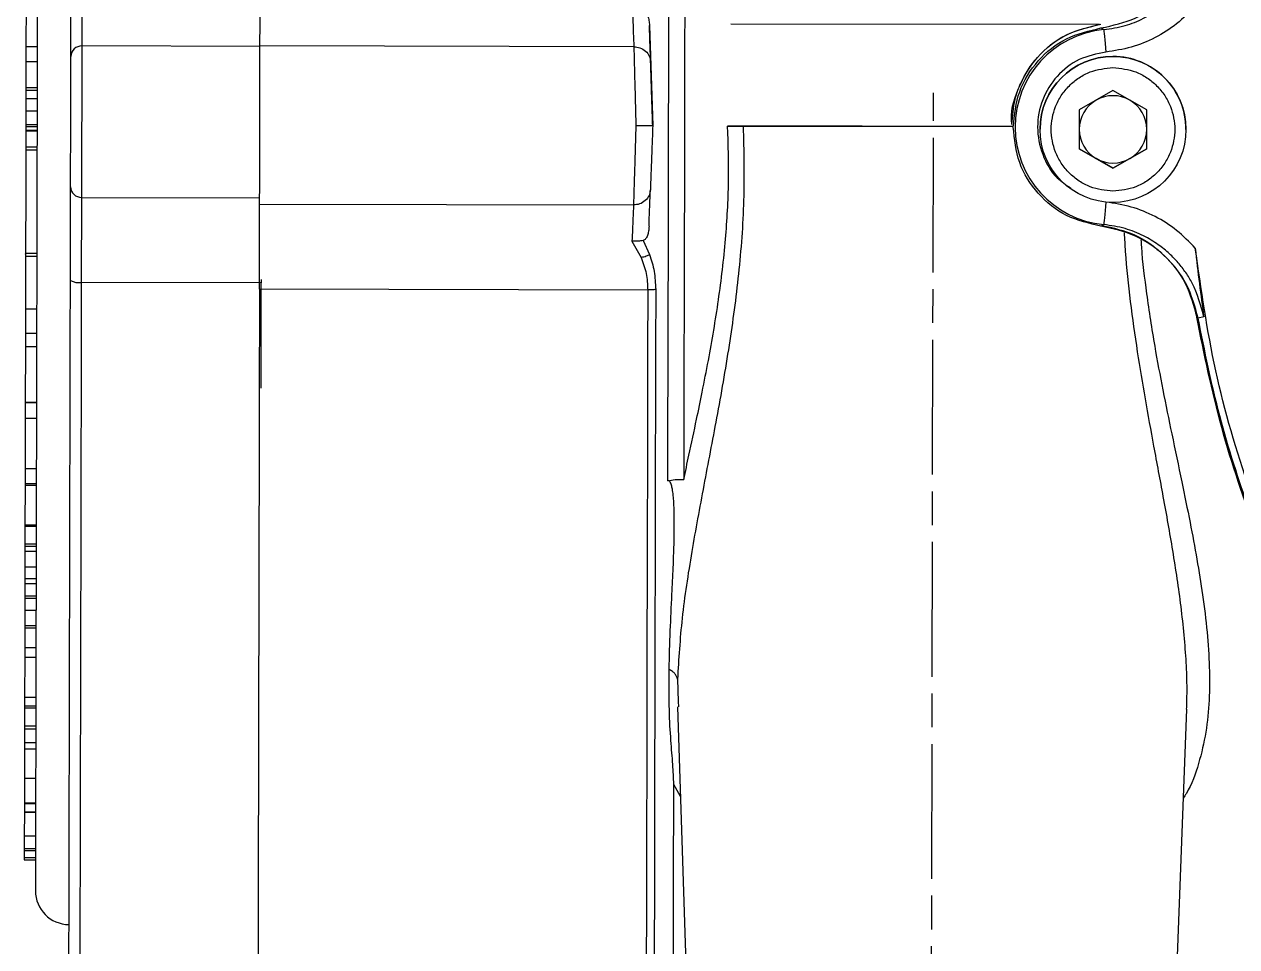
# Model space of a CAD drawing. Header units: millimetres. Extents: x 2180 to 4616, y 795 to 2518.
# Drawn here: x 2569.8 to 2677.8, y 2137.7 to 2219.9 of the extents above; entities that cross this region are included whole.
import ezdxf

# ---------------------------------------------------------------- set-up
doc = ezdxf.new("R2010")
doc.units = ezdxf.units.MM
doc.linetypes.add('AM_ISO08W050', pattern=[18, 12, -1.5, 3, -1.5])
doc.layers.add('AM_7', color=4, linetype='AM_ISO08W050', lineweight=25)

msp = doc.modelspace()

# ---------------------------------------------------------------- linework, layer by layer
at = {"color": 7, "linetype": 'Continuous', "lineweight": 25}
for p, q in [((2574.915, 2217.933), (2574.931, 2225.505)), ((2569.923, 2221.623), (2569.915, 2217.883)), ((2625.45, 2219.764), (2625.743, 2210.819)), ((2665.533, 2219.835), (2632.71, 2219.88)), ((2665.672, 2219.537), (2665.922, 2219.388)), ((2569.915, 2217.883), (2569.912, 2216.554)), ((2569.915, 2217.883), (2570.915, 2217.881)), ((2574.886, 2204.452), (2574.915, 2217.933)), ((2590.758, 2217.899), (2574.915, 2217.933)), ((2624.06, 2217.87), (2590.758, 2217.942)), ((2569.912, 2216.293), (2569.91, 2215.657)), ((2569.912, 2216.554), (2570.912, 2216.552)), ((2569.912, 2216.554), (2569.912, 2216.374)), ((2569.912, 2216.374), (2569.912, 2216.293)), ((2569.909, 2215.311), (2569.908, 2214.444)), ((2569.91, 2215.657), (2569.909, 2215.311)), ((2569.908, 2214.444), (2569.907, 2214.242)), ((2569.907, 2214.242), (2570.907, 2214.24)), ((2569.907, 2214.242), (2569.907, 2214.011)), ((2569.905, 2213.403), (2569.903, 2212.151)), ((2569.907, 2214.011), (2569.905, 2213.403)), ((2569.905, 2213.26), (2570.905, 2213.258)), ((2569.907, 2214.011), (2570.907, 2214.009)), ((2666.742, 2213.97), (2663.742, 2212.238)), ((2669.742, 2212.238), (2666.742, 2213.97)), ((2569.903, 2212.151), (2569.9, 2210.938)), ((2569.903, 2212.151), (2570.903, 2212.149)), ((2663.742, 2212.238), (2663.742, 2208.774)), ((2669.742, 2208.774), (2669.742, 2212.238)), ((2569.9, 2210.938), (2570.9, 2210.936)), ((2657.743, 2210.946), (2657.743, 2210.946)), ((2569.899, 2210.448), (2570.899, 2210.445)), ((2569.899, 2210.448), (2569.899, 2210.39)), ((2569.899, 2210.39), (2570.899, 2210.388)), ((2569.9, 2210.764), (2570.9, 2210.762)), ((2625.743, 2210.819), (2625.743, 2210.819)), ((2632.415, 2210.805), (2657.86, 2210.75)), ((2660.242, 2210.513), (2660.242, 2210.513)), ((2660.302, 2210.513), (2660.302, 2210.513)), ((2673.242, 2210.499), (2673.242, 2210.499)), ((2569.896, 2208.958), (2569.895, 2208.682)), ((2569.896, 2208.958), (2570.896, 2208.956)), ((2663.742, 2208.774), (2666.742, 2207.042)), ((2665.242, 2207.908), (2663.742, 2208.774)), ((2666.742, 2207.042), (2669.742, 2208.774)), ((2669.742, 2208.774), (2668.242, 2207.908)), ((2569.895, 2208.682), (2569.868, 2195.953)), ((2569.895, 2208.682), (2570.895, 2208.68)), ((2666.742, 2207.042), (2665.242, 2207.908)), ((2668.242, 2207.908), (2666.742, 2207.042)), ((2666.742, 2207.042), (2666.742, 2207.042)), ((2574.87, 2196.88), (2574.886, 2204.452)), ((2574.886, 2204.452), (2590.729, 2204.419)), ((2590.728, 2203.846), (2624.03, 2203.775)), ((2665.672, 2201.886), (2665.922, 2202.035)), ((2623.894, 2200.552), (2624.718, 2199.094)), ((2624.886, 2200.614), (2625.465, 2199.358)), ((2569.875, 2199.219), (2570.875, 2199.217)), ((2570.876, 2199.439), (2569.876, 2199.442)), ((2590.87, 2196.846), (2574.87, 2196.88)), ((2590.85, 2187.46), (2590.87, 2196.846)), ((2590.871, 2197.133), (2590.87, 2196.846)), ((2625.297, 2196.202), (2590.712, 2196.276)), ((2569.865, 2194.532), (2569.86, 2192.357)), ((2569.865, 2194.532), (2570.865, 2194.53)), ((2674.84, 2193.803), (2674.323, 2193.684)), ((2569.86, 2192.357), (2569.858, 2191.166)), ((2569.86, 2192.357), (2570.86, 2192.355)), ((2569.858, 2191.166), (2569.847, 2186.206)), ((2569.858, 2191.166), (2570.858, 2191.164)), ((2569.847, 2186.173), (2569.844, 2184.784)), ((2569.847, 2186.206), (2570.847, 2186.203)), ((2569.847, 2186.206), (2569.847, 2186.173)), ((2569.847, 2186.173), (2570.847, 2186.171)), ((2569.844, 2184.784), (2569.835, 2180.3)), ((2569.844, 2184.784), (2570.844, 2184.782)), ((2569.835, 2180.3), (2569.832, 2178.985)), ((2569.835, 2180.3), (2570.835, 2180.298)), ((2569.831, 2178.824), (2569.824, 2175.279)), ((2569.832, 2178.985), (2569.831, 2178.824)), ((2569.831, 2178.824), (2570.831, 2178.821)), ((2569.832, 2178.985), (2570.832, 2178.983)), ((2569.824, 2175.279), (2570.824, 2175.277)), ((2569.824, 2175.279), (2569.824, 2175.177)), ((2569.824, 2175.279), (2569.824, 2175.177)), ((2569.824, 2175.177), (2569.82, 2173.611)), ((2569.824, 2175.177), (2570.824, 2175.175)), ((2569.82, 2173.602), (2569.817, 2172.265)), ((2569.82, 2173.611), (2570.82, 2173.609)), ((2569.82, 2173.383), (2570.82, 2173.381)), ((2569.817, 2172.265), (2569.815, 2171.214)), ((2569.819, 2172.958), (2570.819, 2172.955)), ((2569.816, 2171.559), (2570.816, 2171.557)), ((2569.813, 2170.077), (2569.81, 2168.963)), ((2569.813, 2170.077), (2570.813, 2170.074)), ((2569.814, 2170.525), (2570.814, 2170.523)), ((2569.81, 2168.963), (2570.81, 2168.961)), ((2569.81, 2168.963), (2569.81, 2168.749)), ((2569.808, 2167.684), (2569.805, 2166.339)), ((2569.81, 2168.749), (2569.808, 2167.684)), ((2569.808, 2167.684), (2570.808, 2167.682)), ((2569.81, 2168.749), (2570.81, 2168.747)), ((2569.804, 2166.126), (2569.801, 2164.375)), ((2569.805, 2166.339), (2569.804, 2166.126)), ((2569.804, 2166.126), (2570.804, 2166.123)), ((2569.805, 2166.339), (2570.805, 2166.337)), ((2569.799, 2163.515), (2569.791, 2159.938)), ((2569.801, 2164.375), (2569.799, 2163.515)), ((2569.799, 2163.515), (2570.799, 2163.513)), ((2569.801, 2164.375), (2570.801, 2164.372)), ((2627.948, 2161.541), (2628.02, 2159.57)), ((2569.791, 2159.938), (2569.789, 2159.175)), ((2569.789, 2159.175), (2570.789, 2159.173)), ((2569.789, 2159.175), (2569.789, 2158.992)), ((2569.791, 2159.938), (2570.791, 2159.935)), ((2627.947, 2159.081), (2629.529, 2110.811)), ((2628.02, 2159.57), (2628.038, 2159.084)), ((2673.303, 2158.886), (2673.307, 2159.058)), ((2569.789, 2158.992), (2569.786, 2157.382)), ((2569.789, 2158.992), (2570.789, 2158.99)), ((2671.529, 2110.721), (2673.314, 2158.886)), ((2569.785, 2157.127), (2569.783, 2155.906)), ((2569.786, 2157.382), (2569.785, 2157.127)), ((2569.785, 2157.127), (2570.785, 2157.125)), ((2569.786, 2157.382), (2570.786, 2157.379)), ((2569.783, 2155.906), (2569.781, 2155.339)), ((2569.783, 2155.906), (2570.782, 2155.904)), ((2569.781, 2155.339), (2569.776, 2152.736)), ((2569.781, 2155.339), (2570.781, 2155.337)), ((2569.776, 2152.736), (2569.771, 2150.542)), ((2569.776, 2152.736), (2570.776, 2152.734)), ((2628.208, 2151.108), (2627.618, 2152.167)), ((2569.771, 2150.475), (2569.769, 2149.735)), ((2569.771, 2150.542), (2570.771, 2150.54)), ((2569.771, 2150.542), (2569.771, 2150.475)), ((2569.771, 2150.475), (2570.771, 2150.473)), ((2569.769, 2149.691), (2569.765, 2147.595)), ((2569.769, 2149.735), (2569.769, 2149.691)), ((2569.769, 2149.735), (2570.769, 2149.733)), ((2569.769, 2149.691), (2570.769, 2149.689)), ((2569.765, 2147.595), (2569.762, 2146.46)), ((2569.765, 2147.595), (2570.765, 2147.593)), ((2569.762, 2146.289), (2569.761, 2145.674)), ((2569.762, 2146.46), (2570.762, 2146.458)), ((2569.762, 2146.46), (2569.762, 2146.289)), ((2569.762, 2146.289), (2570.762, 2146.286)), ((2569.761, 2145.674), (2569.76, 2145.452)), ((2569.76, 2145.452), (2570.76, 2145.45)), ((2569.761, 2145.674), (2570.761, 2145.672))]:
    msp.add_line(p, q, dxfattribs=at)
at = {"color": 7, "linetype": 'Continuous', "lineweight": 25, "flags": 128}
for points in [[(2628.596, 2222.227), (2628.584, 2216.779), (2628.572, 2211.301), (2628.561, 2205.82), (2628.549, 2200.364), (2628.537, 2194.96), (2628.526, 2189.634), (2628.515, 2184.413), (2628.504, 2179.322)], [(2627.089, 2179.209), (2627.1, 2184.144), (2627.111, 2189.202), (2627.122, 2194.358), (2627.133, 2199.589), (2627.144, 2204.872), (2627.156, 2210.182), (2627.167, 2215.495), (2627.178, 2220.787)], [(2665.922, 2219.388), (2665.927, 2219.344), (2665.938, 2219.227), (2665.955, 2219.041), (2665.979, 2218.793), (2666.007, 2218.493), (2666.039, 2218.151), (2666.074, 2217.781), (2666.111, 2217.397)], [(2666.111, 2204.026), (2666.074, 2203.642), (2666.039, 2203.272), (2666.007, 2202.93), (2665.979, 2202.63), (2665.955, 2202.382), (2665.938, 2202.196), (2665.927, 2202.079), (2665.922, 2202.035)], [(2574.732, 2132.484), (2574.735, 2133.624), (2574.738, 2135.115), (2574.742, 2136.951), (2574.747, 2139.122), (2574.752, 2141.62), (2574.758, 2144.432), (2574.765, 2147.547), (2574.772, 2150.949), (2574.78, 2154.624), (2574.788, 2158.555), (2574.797, 2162.725), (2574.806, 2167.113), (2574.816, 2171.701), (2574.826, 2176.468), (2574.837, 2181.392), (2574.848, 2186.45), (2574.859, 2191.621), (2574.87, 2196.88)], [(2625.297, 2196.202), (2625.286, 2190.743), (2625.274, 2185.382), (2625.263, 2180.145), (2625.252, 2175.057), (2625.242, 2170.145), (2625.232, 2165.432), (2625.222, 2160.94), (2625.213, 2156.692), (2625.204, 2152.709), (2625.196, 2149.009), (2625.189, 2145.612), (2625.183, 2142.533), (2625.177, 2139.789), (2625.172, 2137.391), (2625.167, 2135.352), (2625.164, 2133.682), (2625.161, 2132.389)], [(2626.005, 2196.254), (2625.993, 2191.023), (2625.982, 2185.88), (2625.972, 2180.851), (2625.961, 2175.957), (2625.951, 2171.22), (2625.941, 2166.662), (2625.932, 2162.304), (2625.923, 2158.165), (2625.915, 2154.264), (2625.907, 2150.619), (2625.9, 2147.245), (2625.893, 2144.159), (2625.887, 2141.374), (2625.882, 2138.902), (2625.877, 2136.756), (2625.873, 2134.944), (2625.87, 2133.475)]]:
    msp.add_lwpolyline(points, dxfattribs=at)
at = {"color": 7, "linetype": 'Continuous', "lineweight": 25}
msp.add_circle((2666.742, 2210.506), 6.5, dxfattribs=at)
for centre, radius, start, end in [((2666.743, 2210.712), 8.715, 95.40246, 264.59754), ((2574.882, 2216.964), 0.97, 88.05077, 177.92611), ((2666.742, 2210.506), 6.5, 90, 179.93876), ((2666.742, 2210.506), 6.5, 359.93876, 90), ((2666.742, 2210.506), 3, 120, 180), ((2666.742, 2210.506), 3, 60, 120), ((2666.742, 2210.506), 3, 0, 60), ((2666.742, 2210.506), 3, 180, 240), ((2666.742, 2210.506), 3, 300, 0), ((2666.742, 2210.506), 3, 240, 300), ((2574.857, 2205.422), 0.97, 181.82891, 271.70426), ((2574.631, 2198.412), 1.551, 240.61194, 278.85648), ((2573.754, 2142.695), 3, 179.87751, 269.87751)]:
    msp.add_arc(centre, radius, start, end, dxfattribs=at)
for points, knots in [([(2571.047, 2279.701), (2571.047, 2279.646), (2571.047, 2279.536), (2571.045, 2278.626), (2571.042, 2277.141), (2571.037, 2274.967), (2571.031, 2272.136), (2571.023, 2268.622), (2571.015, 2264.468), (2571.004, 2259.724), (2570.993, 2254.463), (2570.981, 2248.771), (2570.968, 2242.749), (2570.955, 2236.525), (2570.941, 2230.16), (2570.928, 2223.807), (2570.914, 2217.469), (2570.905, 2213.29), (2570.901, 2211.201)], [0, 0, 0, 0, 0.058246, 0.11649693, 0.17824009, 0.23998813, 0.30380301, 0.36862551, 0.4341376, 0.5, 0.56586239, 0.63137448, 0.69619698, 0.76001186, 0.82175502, 0.88350306, 0.9417503, 1, 1, 1, 1]), ([(2665.672, 2219.537), (2666.718, 2219.764), (2668.806, 2220.216), (2671.455, 2222.095), (2673.476, 2224.639), (2674.041, 2226.705), (2674.323, 2227.74)], [0, 0, 0, 0, 0.25006523, 0.49944561, 0.74938637, 1, 1, 1, 1]), ([(2665.922, 2219.388), (2666.563, 2219.485), (2667.787, 2219.669), (2669.266, 2220.271), (2670.355, 2220.886), (2671.121, 2221.428), (2672.409, 2222.523), (2673.988, 2224.482), (2674.56, 2226.589), (2674.84, 2227.62)], [0, 0, 0, 0, 0.1490589, 0.284486, 0.365253, 0.4374072, 0.5004523, 0.7554674, 1, 1, 1, 1]), ([(2573.913, 2216.999), (2573.914, 2217.39), (2573.916, 2218.185), (2573.92, 2220.175), (2573.925, 2222.589), (2573.929, 2224.425), (2573.931, 2225.328)], [0, 0, 0, 0, 0.2457963, 0.5, 0.7542037, 1, 1, 1, 1]), ([(2623.938, 2221.094), (2623.965, 2220.379), (2624.017, 2218.996), (2624.046, 2218.237), (2624.06, 2217.87)], [0, 0, 0, 0, 0.5167256, 1, 1, 1, 1]), ([(2624.929, 2221.027), (2624.97, 2221.015), (2625.051, 2220.99), (2625.159, 2220.889), (2625.248, 2220.753), (2625.344, 2220.528), (2625.423, 2220.192), (2625.44, 2219.912), (2625.45, 2219.764)], [0, 0, 0, 0, 0.1116726, 0.2224733, 0.3337517, 0.4562523, 0.7126739, 1, 1, 1, 1]), ([(2674.069, 2221.501), (2673.535, 2220.948), (2672.471, 2219.847), (2670.514, 2218.627), (2668.385, 2217.741), (2666.87, 2217.512), (2666.111, 2217.397)], [0, 0, 0, 0, 0.250755, 0.4999887, 0.7492331, 1, 1, 1, 1]), ([(2625.556, 2216.51), (2625.544, 2216.895), (2625.518, 2217.676), (2625.473, 2219.061), (2625.45, 2219.764)], [0, 0, 0, 0, 0.4921548, 1, 1, 1, 1]), ([(2657.745, 2210.946), (2657.744, 2210.949), (2657.551, 2212.014), (2658.236, 2214.223), (2659.838, 2217.021), (2662.464, 2219.132), (2664.585, 2219.623), (2665.646, 2219.869)], [0, 0, 0, 0, 0.0007305, 0.2505479, 0.5003652, 0.7501826, 1, 1, 1, 1]), ([(2657.743, 2210.955), (2657.797, 2211.701), (2657.889, 2212.956), (2658.626, 2215.008), (2660.01, 2217.158), (2662.491, 2219.149), (2664.616, 2219.634), (2665.646, 2219.869)], [0, 0, 0, 0, 0.17216565, 0.28957594, 0.50053694, 0.75812355, 1, 1, 1, 1]), ([(2624.06, 2217.871), (2624.245, 2217.852), (2624.629, 2217.814), (2625.127, 2217.501), (2625.477, 2217.044), (2625.53, 2216.683), (2625.556, 2216.51)], [0, 0, 0, 0, 0.2401532, 0.4994831, 0.7591014, 1, 1, 1, 1]), ([(2624.06, 2217.87), (2624.067, 2217.605), (2624.081, 2217.065), (2624.116, 2215.663), (2624.158, 2214.077), (2624.201, 2212.413), (2624.228, 2211.379), (2624.242, 2210.822)], [0, 0, 0, 0, 0.210699, 0.4283077, 0.6613624, 0.8175755, 1, 1, 1, 1]), ([(2666.111, 2217.397), (2665.296, 2217.231), (2663.668, 2216.898), (2661.662, 2215.323), (2660.337, 2213.195), (2659.869, 2210.705), (2660.35, 2208.253), (2661.449, 2206.3), (2662.564, 2205.557), (2662.989, 2205.273)], [0, 0, 0, 0, 0.1511127, 0.3022254, 0.453338, 0.6044507, 0.7555634, 0.9066761, 1, 1, 1, 1]), ([(2569.912, 2216.554), (2569.911, 2216.079), (2569.909, 2214.997), (2569.908, 2214.435), (2569.907, 2214.283), (2569.907, 2214.242)], [0, 0, 0, 0, 0.3643853, 0.8308514, 1, 1, 1, 1]), ([(2573.901, 2211.195), (2573.902, 2211.806), (2573.905, 2213.059), (2573.908, 2214.775), (2573.911, 2216.194), (2573.913, 2216.735), (2573.913, 2216.999)], [0, 0, 0, 0, 0.244178, 0.5, 0.755822, 1, 1, 1, 1]), ([(2625.743, 2210.819), (2625.723, 2211.435), (2625.682, 2212.667), (2625.627, 2214.338), (2625.582, 2215.723), (2625.565, 2216.247), (2625.556, 2216.51)], [0, 0, 0, 0, 0.2499144, 0.4998312, 0.749722, 1, 1, 1, 1]), ([(2666.742, 2205.006), (2666.051, 2205.08), (2664.986, 2205.193), (2663.706, 2205.879), (2662.826, 2206.588), (2662.111, 2207.469), (2661.447, 2208.75), (2661.11, 2210.506), (2661.447, 2212.262), (2662.111, 2213.543), (2662.826, 2214.424), (2663.706, 2215.134), (2664.986, 2215.82), (2666.051, 2215.933), (2666.742, 2216.006)], [0, 0, 0, 0, 0.1197284, 0.1841803, 0.25, 0.3158197, 0.3802716, 0.5, 0.6197284, 0.6841803, 0.75, 0.8158197, 0.8802716, 1, 1, 1, 1]), ([(2666.742, 2216.006), (2667.434, 2215.933), (2668.499, 2215.82), (2669.779, 2215.134), (2670.659, 2214.424), (2671.374, 2213.543), (2672.038, 2212.262), (2672.375, 2210.506), (2672.038, 2208.75), (2671.374, 2207.469), (2670.659, 2206.588), (2669.779, 2205.879), (2668.499, 2205.193), (2667.434, 2205.08), (2666.742, 2205.006)], [0, 0, 0, 0, 0.1197284, 0.1841803, 0.25, 0.3158197, 0.3802716, 0.5, 0.6197284, 0.6841803, 0.75, 0.8158197, 0.8802716, 1, 1, 1, 1]), ([(2569.907, 2214.011), (2569.907, 2213.984), (2569.907, 2213.928), (2569.906, 2213.778), (2569.906, 2213.569), (2569.905, 2213.389), (2569.905, 2213.282), (2569.905, 2213.26)], [0, 0, 0, 0, 0.2821351, 0.5661087, 0.7576061, 0.9501635, 1, 1, 1, 1]), ([(2569.9, 2210.888), (2569.9, 2210.823), (2569.899, 2210.615), (2569.899, 2210.516), (2569.899, 2210.448)], [0, 0, 0, 0, 0.30921114, 1, 1, 1, 1]), ([(2569.9, 2210.938), (2569.9, 2210.934), (2569.9, 2210.927), (2569.9, 2210.869), (2569.9, 2210.799), (2569.9, 2210.764)], [0, 0, 0, 0, 0.35685995, 0.67713998, 1, 1, 1, 1]), ([(2570.901, 2211.201), (2570.896, 2209.112), (2570.887, 2204.934), (2570.874, 2198.595), (2570.86, 2192.243), (2570.847, 2185.877), (2570.833, 2179.654), (2570.82, 2173.631), (2570.808, 2167.939), (2570.797, 2162.678), (2570.787, 2157.935), (2570.778, 2153.781), (2570.77, 2150.267), (2570.764, 2147.436), (2570.76, 2145.262), (2570.757, 2143.776), (2570.755, 2142.866), (2570.754, 2142.756), (2570.754, 2142.701)], [0, 0, 0, 0, 0.05824723, 0.11649692, 0.17824009, 0.23998812, 0.30380301, 0.36862551, 0.43413759, 0.5, 0.5658624, 0.63137448, 0.69619698, 0.76001187, 0.82175503, 0.88350307, 0.94174906, 1, 1, 1, 1]), ([(2573.888, 2205.391), (2573.889, 2205.655), (2573.89, 2206.196), (2573.893, 2207.614), (2573.897, 2209.331), (2573.899, 2210.583), (2573.901, 2211.195)], [0, 0, 0, 0, 0.244178, 0.5, 0.755822, 1, 1, 1, 1]), ([(2569.899, 2210.389), (2569.898, 2209.986), (2569.897, 2209.296), (2569.896, 2209.058), (2569.896, 2208.958)], [0, 0, 0, 0, 0.58376, 1, 1, 1, 1]), ([(2624.242, 2210.822), (2624.225, 2210.265), (2624.194, 2209.231), (2624.144, 2207.566), (2624.095, 2205.98), (2624.054, 2204.579), (2624.038, 2204.04), (2624.03, 2203.775)], [0, 0, 0, 0, 0.1824675, 0.3387374, 0.5719456, 0.7894595, 1, 1, 1, 1]), ([(2625.743, 2210.819), (2625.73, 2210.819), (2625.701, 2210.819), (2625.481, 2210.82), (2625.194, 2210.821), (2624.91, 2210.823), (2624.586, 2210.823), (2624.356, 2210.823), (2624.242, 2210.822)], [0, 0, 0, 0, 0.18848, 0.4272136, 0.5636211, 0.7073559, 0.8543277, 1, 1, 1, 1]), ([(2625.743, 2210.819), (2625.72, 2210.201), (2625.674, 2208.972), (2625.613, 2207.311), (2625.561, 2205.924), (2625.542, 2205.396), (2625.532, 2205.129)], [0, 0, 0, 0, 0.2507124, 0.4986063, 0.745722, 1, 1, 1, 1]), ([(2633.802, 2210.802), (2633.851, 2208.593), (2633.949, 2204.178), (2633.442, 2197.645), (2632.574, 2191.17), (2631.46, 2184.891), (2630.275, 2178.755), (2629.178, 2172.803), (2628.276, 2167.006), (2628.056, 2163.337), (2627.948, 2161.541)], [0, 0, 0, 0, 0.12502924, 0.2499672, 0.37284969, 0.50156063, 0.62399412, 0.74790032, 0.87659793, 1, 1, 1, 1]), ([(2628.504, 2179.322), (2628.659, 2180.045), (2629.039, 2181.818), (2629.595, 2184.417), (2630.178, 2187.231), (2630.695, 2189.868), (2631.184, 2192.604), (2631.748, 2196.189), (2632.266, 2200.597), (2632.565, 2205.786), (2632.464, 2209.154), (2632.415, 2210.805)], [0, 0, 0, 0, 0.0735541, 0.1803514, 0.2595907, 0.3508784, 0.4369274, 0.5223462, 0.6912899, 0.8487585, 1, 1, 1, 1]), ([(2633.802, 2210.802), (2633.629, 2210.802), (2633.341, 2210.803), (2632.851, 2210.804), (2632.56, 2210.804), (2632.415, 2210.805)], [0, 0, 0, 0, 0.4297583, 0.7147964, 1, 1, 1, 1]), ([(2657.86, 2210.75), (2657.042, 2210.752), (2654.742, 2210.757), (2652.31, 2210.762), (2650.743, 2210.766)], [0, 0, 0, 0, 0.35526271, 1, 1, 1, 1]), ([(2573.87, 2197.061), (2573.872, 2197.964), (2573.876, 2199.801), (2573.882, 2202.215), (2573.886, 2204.205), (2573.887, 2205), (2573.888, 2205.391)], [0, 0, 0, 0, 0.24579633, 0.5, 0.75420367, 1, 1, 1, 1]), ([(2625.532, 2205.129), (2625.505, 2204.956), (2625.45, 2204.595), (2625.098, 2204.139), (2624.599, 2203.829), (2624.215, 2203.792), (2624.03, 2203.775)], [0, 0, 0, 0, 0.2408964, 0.5005148, 0.7598458, 1, 1, 1, 1]), ([(2625.411, 2201.875), (2625.437, 2202.574), (2625.489, 2203.959), (2625.518, 2204.741), (2625.532, 2205.129)], [0, 0, 0, 0, 0.5043694, 1, 1, 1, 1]), ([(2624.03, 2203.775), (2624.014, 2203.408), (2623.982, 2202.649), (2623.924, 2201.266), (2623.894, 2200.552)], [0, 0, 0, 0, 0.4833289, 1, 1, 1, 1]), ([(2674.069, 2199.922), (2673.535, 2200.475), (2672.471, 2201.576), (2670.514, 2202.796), (2668.385, 2203.682), (2666.87, 2203.911), (2666.111, 2204.026)], [0, 0, 0, 0, 0.250755, 0.4999887, 0.7492331, 1, 1, 1, 1]), ([(2625.411, 2201.875), (2625.401, 2201.726), (2625.383, 2201.444), (2625.301, 2201.106), (2625.204, 2200.883), (2625.114, 2200.749), (2625.006, 2200.651), (2624.926, 2200.627), (2624.886, 2200.614)], [0, 0, 0, 0, 0.2899249, 0.5479671, 0.6695696, 0.7795481, 0.889482, 1, 1, 1, 1]), ([(2674.323, 2193.684), (2674.042, 2194.716), (2673.481, 2196.778), (2671.462, 2199.322), (2668.813, 2201.204), (2666.72, 2201.658), (2665.672, 2201.886)], [0, 0, 0, 0, 0.2500466, 0.4994486, 0.7493959, 1, 1, 1, 1]), ([(2665.788, 2201.955), (2666.766, 2201.736), (2668.784, 2201.284), (2671.359, 2199.424), (2673.365, 2196.884), (2673.921, 2194.826), (2674.199, 2193.797)], [0, 0, 0, 0, 0.2386895, 0.4924596, 0.7462298, 1, 1, 1, 1]), ([(2674.84, 2193.803), (2674.565, 2194.837), (2674.195, 2196.23), (2673.24, 2197.764), (2672.561, 2198.644), (2671.746, 2199.483), (2670.728, 2200.309), (2669.416, 2201.092), (2667.787, 2201.754), (2666.563, 2201.938), (2665.922, 2202.035)], [0, 0, 0, 0, 0.2442896, 0.329036, 0.4144898, 0.500125, 0.5979924, 0.7157703, 0.8510724, 1, 1, 1, 1]), ([(2673.307, 2159.058), (2673.323, 2159.588), (2673.361, 2160.882), (2673.278, 2163.023), (2673.095, 2165.478), (2672.728, 2168.779), (2672.113, 2172.873), (2671.26, 2177.65), (2670.412, 2182.168), (2669.625, 2186.472), (2668.904, 2190.769), (2668.298, 2195.142), (2667.906, 2198.681), (2667.798, 2200.727), (2667.769, 2201.281)], [0, 0, 0, 0, 0.0433409, 0.1057315, 0.1690542, 0.2334738, 0.3560005, 0.4712292, 0.5764178, 0.6730238, 0.7674205, 0.8671142, 0.9640265, 1, 1, 1, 1]), ([(2624.886, 2200.614), (2624.742, 2200.588), (2624.452, 2200.534), (2624.081, 2200.546), (2623.894, 2200.552)], [0, 0, 0, 0, 0.4935466, 1, 1, 1, 1]), ([(2669.228, 2200.665), (2669.241, 2200.457), (2669.34, 2198.844), (2669.741, 2195.672), (2670.393, 2191.418), (2671.179, 2187.26), (2672.004, 2183.23), (2672.837, 2179.298), (2673.597, 2175.585), (2674.229, 2172.226), (2674.756, 2168.964), (2675.148, 2165.755), (2675.356, 2162.625), (2675.339, 2159.648), (2675.06, 2156.767), (2674.4, 2153.987), (2673.71, 2152.037), (2673.107, 2151.091), (2673.02, 2150.955)], [0, 0, 0, 0, 0.0106831, 0.0830391, 0.1654713, 0.2356481, 0.3074556, 0.3870321, 0.4564613, 0.5207151, 0.5842217, 0.6523923, 0.7186099, 0.7834568, 0.8491663, 0.917494, 0.9880997, 1, 1, 1, 1]), ([(2569.875, 2199.219), (2569.875, 2199.033), (2569.874, 2198.736), (2569.872, 2197.944), (2569.871, 2197.091), (2569.868, 2196.042), (2569.866, 2195.164), (2569.865, 2194.64), (2569.865, 2194.532)], [0, 0, 0, 0, 0.2971115, 0.4738096, 0.6178895, 0.7619023, 0.9507985, 1, 1, 1, 1]), ([(2569.875, 2199.399), (2569.876, 2199.411), (2569.876, 2199.463), (2569.875, 2199.325), (2569.875, 2199.219)], [0, 0, 0, 0, 0.23224333, 1, 1, 1, 1]), ([(2625.465, 2199.358), (2625.369, 2199.304), (2625.217, 2199.219), (2624.949, 2199.134), (2624.796, 2199.108), (2624.718, 2199.094)], [0, 0, 0, 0, 0.454384, 0.7189542, 1, 1, 1, 1]), ([(2624.718, 2199.094), (2624.888, 2198.633), (2625.22, 2197.732), (2625.272, 2196.704), (2625.297, 2196.202)], [0, 0, 0, 0, 0.5115088, 1, 1, 1, 1]), ([(2625.465, 2199.358), (2625.621, 2198.87), (2625.933, 2197.895), (2625.981, 2196.801), (2626.005, 2196.254)], [0, 0, 0, 0, 0.5006519, 1, 1, 1, 1]), ([(2674.069, 2199.922), (2674.189, 2198.854), (2674.43, 2196.707), (2674.703, 2194.774), (2674.84, 2193.803)], [0, 0, 0, 0, 0.49755733, 1, 1, 1, 1]), ([(2573.735, 2133.47), (2573.736, 2133.996), (2573.738, 2135.058), (2573.743, 2137.597), (2573.75, 2140.866), (2573.759, 2144.929), (2573.769, 2149.741), (2573.781, 2155.233), (2573.794, 2161.327), (2573.808, 2167.93), (2573.823, 2174.909), (2573.839, 2182.151), (2573.854, 2189.528), (2573.865, 2194.565), (2573.87, 2197.061)], [0, 0, 0, 0, 0.07995876, 0.16137147, 0.24414236, 0.32889261, 0.41421659, 0.49999999, 0.58577836, 0.67110241, 0.75585763, 0.83862366, 0.92003884, 1, 1, 1, 1]), ([(2627.089, 2179.209), (2627.296, 2179.258), (2627.593, 2179.328), (2628.005, 2179.342), (2628.262, 2179.339), (2628.408, 2179.329), (2628.504, 2179.322)], [0, 0, 0, 0, 0.4995698, 0.7194287, 0.8167952, 1, 1, 1, 1]), ([(2627.204, 2162.412), (2627.234, 2163.554), (2627.29, 2165.718), (2627.446, 2168.794), (2627.567, 2171.366), (2627.641, 2173.398), (2627.674, 2175.158), (2627.659, 2176.643), (2627.597, 2177.741), (2627.506, 2178.426), (2627.431, 2178.777), (2627.351, 2179.006), (2627.276, 2179.141), (2627.201, 2179.205), (2627.137, 2179.219), (2627.105, 2179.212), (2627.089, 2179.209)], [0, 0, 0, 0, 0.213401, 0.4039718, 0.5420183, 0.6577816, 0.7501722, 0.8401378, 0.9096308, 0.9385991, 0.9617469, 0.9747371, 0.9850297, 0.9931081, 0.9966201, 1, 1, 1, 1]), ([(2569.82, 2173.572), (2569.82, 2173.579), (2569.82, 2173.601), (2569.82, 2173.401), (2569.819, 2173.143), (2569.819, 2173.001)], [0, 0, 0, 0, 0.1818352, 0.549382, 1, 1, 1, 1]), ([(2569.82, 2173.383), (2569.82, 2173.336), (2569.82, 2173.25), (2569.819, 2173.102), (2569.819, 2173.006), (2569.819, 2172.958)], [0, 0, 0, 0, 0.3795737, 0.6815332, 1, 1, 1, 1]), ([(2569.82, 2173.611), (2569.82, 2173.596), (2569.82, 2173.566), (2569.82, 2173.508), (2569.82, 2173.438), (2569.82, 2173.389), (2569.82, 2173.383)], [0, 0, 0, 0, 0.2520201, 0.5042319, 0.9403511, 1, 1, 1, 1]), ([(2569.819, 2173.001), (2569.819, 2172.75), (2569.818, 2172.333), (2569.816, 2171.554), (2569.814, 2170.802), (2569.813, 2170.34), (2569.813, 2170.077)], [0, 0, 0, 0, 0.31350513, 0.52095186, 0.72715375, 1, 1, 1, 1]), ([(2569.819, 2172.958), (2569.819, 2172.831), (2569.818, 2172.509), (2569.817, 2172.019), (2569.816, 2171.709), (2569.816, 2171.559)], [0, 0, 0, 0, 0.2516938, 0.63895425, 1, 1, 1, 1]), ([(2569.816, 2171.559), (2569.815, 2171.307), (2569.814, 2170.865), (2569.814, 2170.551), (2569.814, 2170.55), (2569.814, 2170.549)], [0, 0, 0, 0, 0.4389962, 0.7712172, 1, 1, 1, 1]), ([(2627.618, 2152.168), (2627.593, 2152.757), (2627.541, 2154.043), (2627.341, 2156.184), (2627.189, 2158.951), (2627.199, 2161.179), (2627.204, 2162.412)], [0, 0, 0, 0, 0.1881741, 0.4099933, 0.6735642, 1, 1, 1, 1]), ([(2627.948, 2161.541), (2627.929, 2161.622), (2627.89, 2161.786), (2627.731, 2162.021), (2627.507, 2162.237), (2627.304, 2162.354), (2627.204, 2162.412)], [0, 0, 0, 0, 0.2445592, 0.4961213, 0.7496829, 1, 1, 1, 1]), ([(2627.582, 2135.739), (2627.584, 2136.612), (2627.588, 2138.36), (2627.596, 2142.14), (2627.606, 2146.651), (2627.614, 2150.329), (2627.618, 2152.168)], [0, 0, 0, 0, 0.2500001, 0.5000002, 0.7500001, 1, 1, 1, 1])]:
    msp.add_open_spline(points, degree=3, knots=knots, dxfattribs=at)
for points in [[(2590.758, 2217.942), (2590.759, 2218.298), (2590.76, 2219.012), (2590.764, 2220.811), (2590.769, 2222.994), (2590.772, 2224.672), (2590.774, 2225.511)], [(2657.852, 2210.712), (2657.966, 2211.787), (2658.193, 2213.938), (2659.957, 2216.724), (2662.511, 2218.811), (2664.618, 2219.295), (2665.672, 2219.537)], [(2590.728, 2203.846), (2590.729, 2204.171), (2590.73, 2204.821), (2590.734, 2206.532), (2590.738, 2208.601), (2590.743, 2210.894), (2590.748, 2213.186), (2590.752, 2215.255), (2590.756, 2216.967), (2590.757, 2217.617), (2590.758, 2217.942)], [(2650.743, 2210.766), (2649.183, 2210.769), (2646.064, 2210.776), (2641.567, 2210.785), (2637.359, 2210.794), (2634.988, 2210.799), (2633.802, 2210.802)], [(2665.672, 2201.886), (2664.618, 2202.128), (2662.511, 2202.612), (2659.957, 2204.699), (2658.193, 2207.485), (2657.966, 2209.636), (2657.852, 2210.712)], [(2590.712, 2196.276), (2590.713, 2197.115), (2590.717, 2198.794), (2590.722, 2200.976), (2590.726, 2202.775), (2590.727, 2203.489), (2590.728, 2203.846)], [(2760.953, 2113.038), (2757.302, 2113.562), (2749.998, 2114.61), (2739.355, 2117.73), (2729.112, 2121.938), (2719.412, 2127.293), (2710.372, 2133.698), (2702.11, 2141.079), (2694.729, 2149.341), (2688.324, 2158.38), (2682.969, 2168.081), (2678.761, 2178.324), (2675.641, 2188.967), (2674.593, 2196.27), (2674.069, 2199.922)], [(2590.712, 2196.276), (2590.706, 2193.661), (2590.695, 2188.432), (2590.679, 2180.852), (2590.663, 2173.564), (2590.648, 2166.654), (2590.634, 2160.188), (2590.622, 2154.231), (2590.61, 2148.843), (2590.6, 2144.079), (2590.591, 2139.983), (2590.584, 2136.614), (2590.578, 2133.935), (2590.576, 2132.806), (2590.575, 2132.241)], [(2626.005, 2196.254), (2625.956, 2196.246), (2625.858, 2196.231), (2625.682, 2196.214), (2625.494, 2196.204), (2625.363, 2196.203), (2625.297, 2196.202)], [(2754.411, 2113.241), (2751.117, 2113.927), (2744.528, 2115.3), (2734.976, 2118.62), (2725.792, 2122.824), (2717.09, 2127.96), (2708.953, 2133.949), (2701.468, 2140.737), (2694.713, 2148.25), (2688.758, 2156.413), (2683.66, 2165.137), (2679.495, 2174.339), (2676.216, 2183.905), (2674.871, 2190.499), (2674.199, 2193.797)], [(2696.994, 2145.957), (2695.106, 2148.254), (2691.332, 2152.847), (2686.487, 2160.348), (2682.287, 2168.219), (2678.839, 2176.448), (2676.087, 2184.942), (2674.911, 2190.77), (2674.323, 2193.684)]]:
    msp.add_open_spline(points, degree=3, dxfattribs=at)
at = {"layer": 'AM_7'}
msp.add_line((2650.523, 2107.766), (2650.749, 2213.765), dxfattribs=at)

doc.saveas('drawing.dxf')
